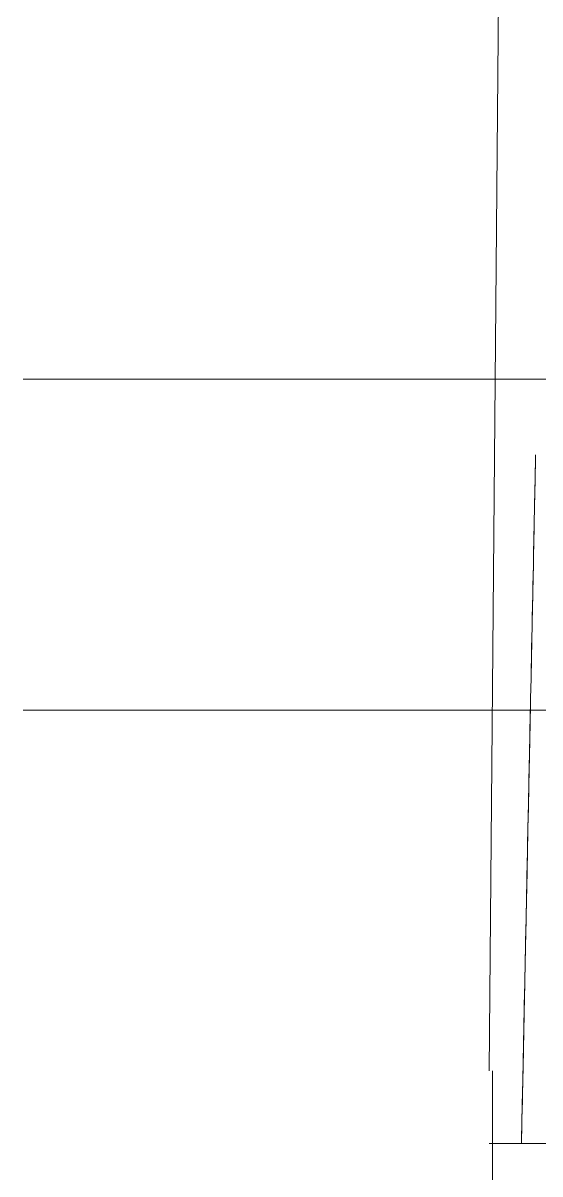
# Model space of a CAD drawing. Extents: x 16296660632 to 16296675328, y -37409619871 to -37409617329.
# Drawn here: x 16296674719.19 to 16296674734.87, y -37409617440.86 to -37409617405.92 of the extents above; entities that cross this region are included whole.
import ezdxf

# ---------------------------------------------------------------- set-up
doc = ezdxf.new("R2010")
doc.units = 0
doc.header["$LTSCALE"] = 10
doc.header["$MEASUREMENT"] = 0
doc.linetypes.add('CENTER2', pattern=[28.575, 19.05, -3.175, 3.175, -3.175])
doc.layers.add('1', color=7, linetype='CONTINUOUS', true_color=0xffffff)
doc.layers.add('Cneter', color=1, linetype='CENTER2', lineweight=13)

msp = doc.modelspace()

# ---------------------------------------------------------------- linework, layer by layer
at = {"layer": '1', "color": 7, "linetype": 'Continuous', "lineweight": 18}
for p, q in [((16296674733.95553, -37409617366.322952), (16296674733.332319, -37409617437.735573)), ((16296674733.43232, -37409617437.735573), (16296674733.43232, -37409617619.717331)), ((16296674733.332319, -37409617439.93557), (16296674734.312799, -37409617439.93557)), ((16296674742.93232, -37409617439.93557), (16296674734.31122, -37409617439.93557))]:
    msp.add_line(p, q, dxfattribs=at)
at = {"layer": '1', "color": 7, "linetype": 'Continuous', "lineweight": 13}
msp.add_open_spline([(16296674734.312799, -37409617439.93557), (16296674734.36886, -37409617437.202118), (16296674734.48801, -37409617431.394051), (16296674734.69001, -37409617421.550491), (16296674734.835779, -37409617414.449562), (16296674734.911819, -37409617410.746483)], degree=3, dxfattribs=at)
at = {"layer": '1', "color": 7, "linetype": 'Continuous', "lineweight": 18}
msp.add_open_spline([(16296674734.606331, -37409617439.93557), (16296674734.60429, -37409617439.93557), (16296674734.602249, -37409617439.93557), (16296674734.58353, -37409617439.93557), (16296674734.56678, -37409617439.93557), (16296674734.533119, -37409617439.93557), (16296674734.516621, -37409617439.93557), (16296674734.48447, -37409617439.93557), (16296674734.468781, -37409617439.93557), (16296674734.43821, -37409617439.93557), (16296674734.423679, -37409617439.93557), (16296674734.39632, -37409617439.93557), (16296674734.38345, -37409617439.93557), (16296674734.359381, -37409617439.93557), (16296674734.348431, -37409617439.93557), (16296674734.328899, -37409617439.93557), (16296674734.320259, -37409617439.93557), (16296674734.312799, -37409617439.93557)], degree=3, knots=[0, 0, 0, 0, 0.017199652, 0.017199652, 0.157599702, 0.157599702, 0.297999752, 0.297999752, 0.438399801, 0.438399801, 0.578799851, 0.578799851, 0.719199901, 0.719199901, 0.85959995, 0.85959995, 1, 1, 1, 1], dxfattribs=at)
at = {"layer": 'Cneter', "lineweight": 5, "ltscale": 0.1}
for p, q in [((16296674719.19034, -37409617416.735573), (16296674766.674299, -37409617416.735573)), ((16296674719.19034, -37409617426.785568), (16296674766.674299, -37409617426.785568))]:
    msp.add_line(p, q, dxfattribs=at)

doc.saveas('drawing.dxf')
